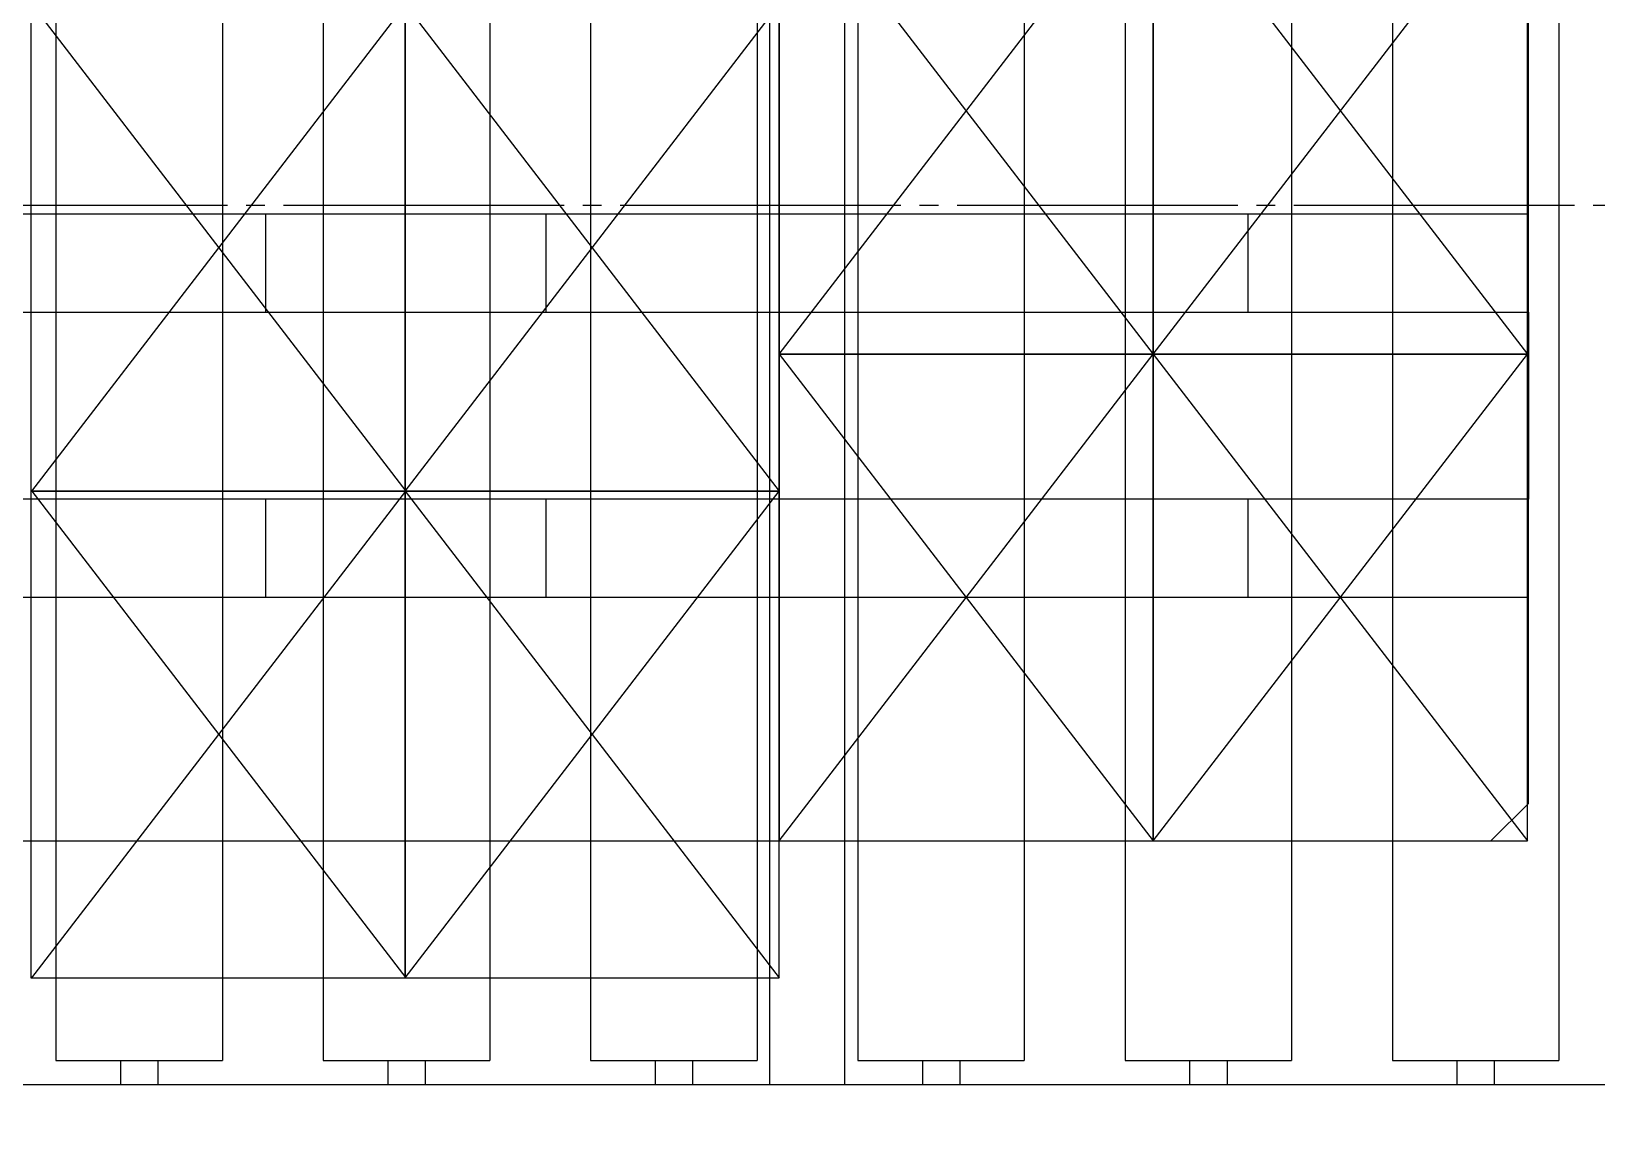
# Model space of a CAD drawing. Header units: millimetres. Extents: x -383313 to -161684, y -117025 to 99224.
# Drawn here: x -329004 to -328167, y 31236 to 31817 of the extents above; entities that cross this region are included whole.
import ezdxf

# ---------------------------------------------------------------- set-up
doc = ezdxf.new("R2010")
doc.units = ezdxf.units.MM
doc.header["$MEASUREMENT"] = 0
doc.linetypes.add('DASHED', pattern=[0.75, 0.5, -0.25])
doc.linetypes.add('ESKD_shtrihpunktir', pattern=[18, 15, -1, 1, -1])
doc.layers.add('Робот', color=30, linetype='Continuous')

# ---------------------------------------------------------------- blocks, each defined once
blk = doc.blocks.new('паллета1')
at = {"color": 44}
for p, q in [((465, 600), (335, 600)), ((465, -600), (465, 600)), ((517.5, 600), (465, 600)), ((517.5, 600), (617.5, 600)), ((517.5, -600), (517.5, 600)), ((617.5, 600), (617.5, -600)), ((670, 600), (617.5, 600)), ((780, 600), (670, 600)), ((670, 600), (670, -600)), ((780, 600), (800, 580)), ((800, -580), (800, 580)), ((465, 450), (517.5, 450)), ((617.5, 450), (670, 450)), ((517.5, 75), (465, 75)), ((670, 75), (617.5, 75)), ((465, -75), (517.5, -75)), ((617.5, -75), (670, -75))]:
    blk.add_line(p, q, dxfattribs=at)
blk = doc.blocks.new('A$Cdbab0bab')
at = {"color": 3}
for p, q in [((0, 470), (1865, 470)), ((632.81, 457), (632.81, 470)), ((652.81, 457), (652.81, 470)), ((775.69, 457), (775.69, 470)), ((795.69, 457), (795.69, 470)), ((918.56, 457), (918.56, 470)), ((938.56, 457), (938.56, 470)), ((980, 470), (980, -416)), ((1020, 470), (1020, -416)), ((1061.44, 457), (1061.44, 470)), ((1081.44, 457), (1081.44, 470)), ((1204.31, 457), (1204.31, 470)), ((1224.31, 457), (1224.31, 470)), ((1347.19, 457), (1347.19, 470)), ((1367.19, 457), (1367.19, 470)), ((642.81, 457), (598.31, 457)), ((598.31, -470), (598.31, 457)), ((687.31, 457), (642.81, 457)), ((687.31, -470), (687.31, 457)), ((785.69, 457), (741.19, 457)), ((741.19, -470), (741.19, 457)), ((830.19, 457), (785.69, 457)), ((830.19, -470), (830.19, 457)), ((928.56, 457), (884.06, 457)), ((884.06, -470), (884.06, 457)), ((973.06, 457), (928.56, 457)), ((973.06, -470), (973.06, 457)), ((1071.44, 457), (1026.94, 457)), ((1026.94, -470), (1026.94, 457)), ((1115.94, 457), (1071.44, 457)), ((1115.94, -470), (1115.94, 457)), ((1214.31, 457), (1169.81, 457)), ((1169.81, -470), (1169.81, 457)), ((1258.81, 457), (1214.31, 457)), ((1258.81, -470), (1258.81, 457)), ((1357.19, 457), (1312.69, 457)), ((1312.69, -470), (1312.69, 457)), ((1401.69, 457), (1357.19, 457)), ((1401.69, -470), (1401.69, 457))]:
    blk.add_line(p, q, dxfattribs=at)
at = {"color": 1, "linetype": 'ESKD_shtrihpunktir', "ltscale": 10}
blk.add_line((2000, 0), (0, 0), dxfattribs=at)
blk = doc.blocks.new('Робот ABB IRB660_3.15 (сверху)')
at = {"layer": 'Робот'}
blk.add_circle((0, 0), 3150, dxfattribs=at)

msp = doc.modelspace()

# ---------------------------------------------------------------- linework, layer by layer
at = {"color": 2, "ltscale": 100}
for p, q in [((-328604.0478, 31644.42378), (-328404.0478, 31904.42378)), ((-328604.0478, 31904.42378), (-328404.0478, 31644.42378)), ((-328404.0478, 31644.42378), (-328204.0478, 31904.42378)), ((-328404.0478, 31904.42378), (-328204.0478, 31644.42378)), ((-329003.57355, 31571.22711), (-328803.57355, 31831.22711)), ((-329003.57355, 31831.22711), (-328803.57355, 31571.22711)), ((-328804.0478, 31571.22711), (-328604.0478, 31831.22711)), ((-328804.0478, 31831.22711), (-328604.0478, 31571.22711)), ((-328604.0478, 31384.42378), (-328404.0478, 31644.42378)), ((-328604.0478, 31644.42378), (-328404.0478, 31384.42378)), ((-328404.0478, 31384.42378), (-328204.0478, 31644.42378)), ((-328404.0478, 31644.42378), (-328204.0478, 31384.42378)), ((-329003.57355, 31311.22711), (-328803.57355, 31571.22711)), ((-329003.57355, 31571.22711), (-328803.57355, 31311.22711)), ((-328804.0478, 31311.22711), (-328604.0478, 31571.22711)), ((-328804.0478, 31571.22711), (-328604.0478, 31311.22711))]:
    msp.add_line(p, q, dxfattribs=at)
for points in [[(-328604.0478, 31644.42378), (-328404.0478, 31644.42378), (-328404.0478, 31904.42378), (-328604.0478, 31904.42378)], [(-328404.0478, 31644.42378), (-328204.0478, 31644.42378), (-328204.0478, 31904.42378), (-328404.0478, 31904.42378)], [(-329004.0478, 31571.22711), (-328804.0478, 31571.22711), (-328804.0478, 31831.22711), (-329004.0478, 31831.22711)], [(-328804.0478, 31571.22711), (-328604.0478, 31571.22711), (-328604.0478, 31831.22711), (-328804.0478, 31831.22711)], [(-328604.0478, 31384.42378), (-328404.0478, 31384.42378), (-328404.0478, 31644.42378), (-328604.0478, 31644.42378)], [(-328404.0478, 31384.42378), (-328204.0478, 31384.42378), (-328204.0478, 31644.42378), (-328404.0478, 31644.42378)], [(-329004.0478, 31311.22711), (-328804.0478, 31311.22711), (-328804.0478, 31571.22711), (-329004.0478, 31571.22711)], [(-328804.0478, 31311.22711), (-328604.0478, 31311.22711), (-328604.0478, 31571.22711), (-328804.0478, 31571.22711)]]:
    msp.add_lwpolyline(points, close=True, dxfattribs=at)

# ---------------------------------------------------------------- block references
at = {"linetype": 'DASHED', "rotation": 180}
msp.add_blockref('A$Cdbab0bab', (-327588.95318, 31724.05688), dxfattribs=at)
at = {"color": 2, "rotation": 270}
msp.add_blockref('паллета1', (-328803.57355, 32184.42378), dxfattribs=at)
at = {"layer": 'Робот', "rotation": 180}
msp.add_blockref('Робот ABB IRB660_3.15 (сверху)', (-328754.07698, 33964.72651), dxfattribs=at)

doc.saveas('drawing.dxf')
